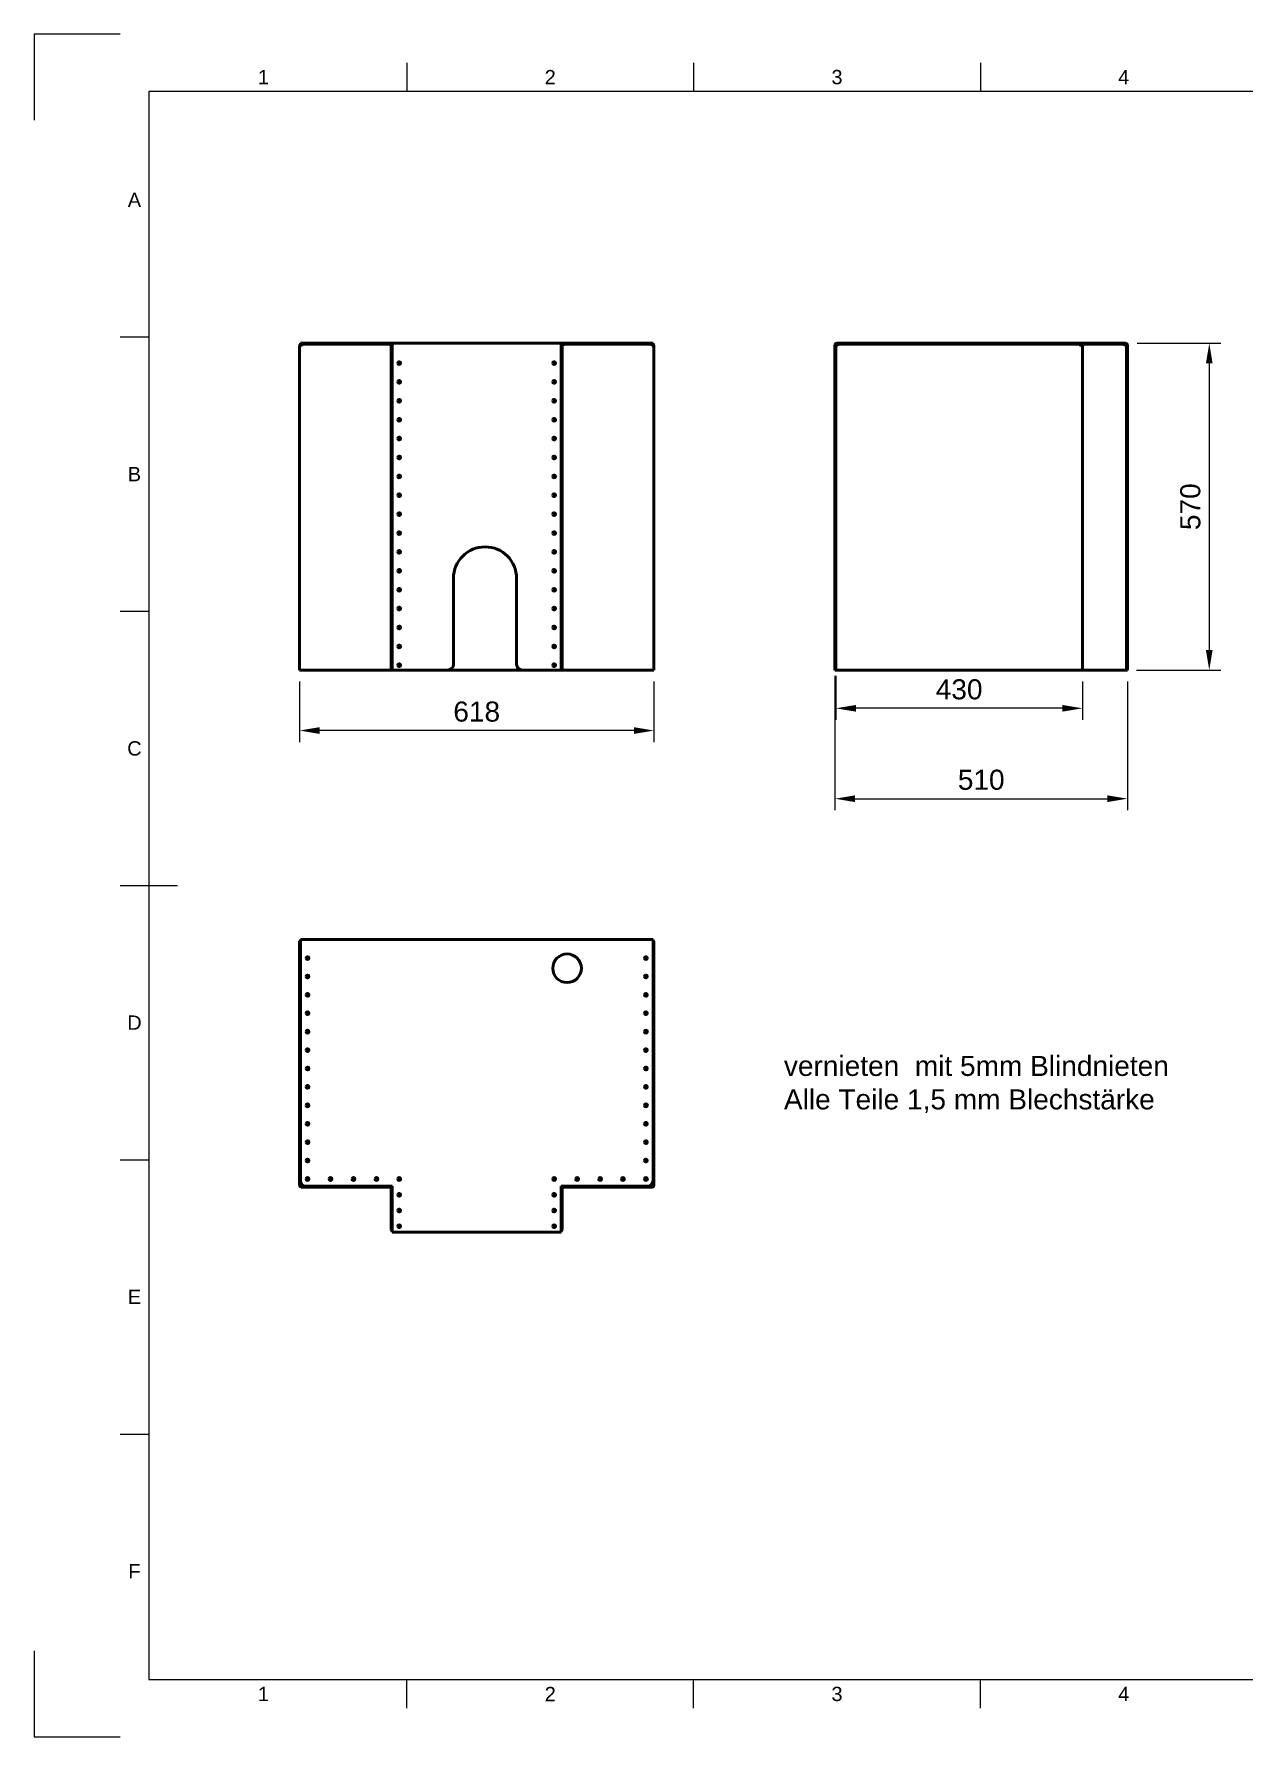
# Model space of a CAD drawing. Header units: millimetres. Extents: x 0 to 420, y 0 to 297.
# Drawn here: x 0 to 211, y 0 to 297 of the extents above; entities that cross this region are included whole.
import ezdxf
from ezdxf.enums import TextEntityAlignment as Align

# ---------------------------------------------------------------- set-up
doc = ezdxf.new("R2010")
doc.units = ezdxf.units.MM
doc.header["$LTSCALE"] = 0.75
for name, color, linetype, lineweight in [('Border', 7, 'Continuous', 25), ('FD_Dimensions', 7, 'Continuous', 25), ('Notes', 7, 'Continuous', 25), ('Visible', 7, 'Continuous', 50)]:
    doc.layers.add(name, color=color, linetype=linetype, lineweight=lineweight)
doc.styles.add('FusionTitle', font='')
doc.styles.get("Standard").update_dxf_attribs({"font": 'arial.ttf'})
doc.styles.get('FusionTitle').set_extended_font_data('Arial Unicode MS')
doc.dimstyles.new('Dim-ISO-25', dxfattribs={"dimtxt": 3.5, "dimasz": 3.5, "dimexe": 2, "dimexo": 2, "dimgap": 1.5, "dimtad": 1, "dimzin": 12, "dimdsep": 46, "dimtxsty": 'Standard', "dimcen": 0, "dimazin": 3, "dimtp": 0.1, "dimtm": 0.1, "dimtfac": 0.714, "dimtmove": 0, "dimatfit": 3, "dimfxl": 1, "dimtzin": 12, "dimarcsym": 0})

# ---------------------------------------------------------------- blocks, each defined once
blk = doc.blocks.new('ISO_A3_SHEET')
at = {"layer": 'Border'}
for p, q in [((15, 297), (0, 297)), ((0, 297), (0, 282)), ((65, 292), (65, 287)), ((115, 292), (115, 287)), ((165, 292), (165, 287)), ((410, 287), (20, 287)), ((20, 287), (20, 10)), ((15, 244.16666), (20, 244.16666)), ((15, 196.33333), (20, 196.33333)), ((15, 148.5), (25, 148.5)), ((15, 100.66667), (20, 100.66667)), ((15, 52.83334), (20, 52.83334)), ((0, 15), (0, 0)), ((20, 10), (410, 10)), ((65, 5), (65, 10)), ((115, 5), (115, 10)), ((165, 5), (165, 10)), ((0, 0), (15, 0))]:
    blk.add_line(p, q, dxfattribs=at)
at = {"layer": 'Border', "style": 'FusionTitle'}
for s, p in [('1', (40, 289.5)), ('2', (90, 289.5)), ('3', (140, 289.5)), ('4', (190, 289.5)), ('A', (17.5, 268.08333)), ('B', (17.5, 220.25)), ('C', (17.5, 172.41667)), ('D', (17.5, 124.58334)), ('E', (17.5, 76.75001)), ('F', (17.5, 28.91668)), ('1', (40, 7.5)), ('2', (90, 7.5)), ('3', (140, 7.5)), ('4', (190, 7.5))]:
    blk.add_text(s, height=2.5, dxfattribs=at).set_placement(p, align=Align.MIDDLE)
blk = doc.blocks.new('*D16')
at = {"layer": 'Defpoints', "color": 0, "transparency": 16777216}
for p in [(139.647137, 187.065647), (190.647137, 186.065647), (190.647137, 163.637089)]:
    blk.add_point(p, dxfattribs=at)
at = {"layer": 'FD_Dimensions', "lineweight": -2, "transparency": 16777216}
for p, q in [((139.647137, 185.065647), (139.647137, 161.637089)), ((190.647137, 184.065647), (190.647137, 161.637089)), ((143.147137, 163.637089), (187.147137, 163.637089))]:
    blk.add_line(p, q, dxfattribs=at)
at = {"layer": 'FD_Dimensions', "transparency": 16777216}
for points in [[(143.147137, 164.220422), (143.147137, 163.053755), (139.647137, 163.637089)], [(187.147137, 164.220422), (187.147137, 163.053755), (190.647137, 163.637089)]]:
    blk.add_solid(points, dxfattribs=at)
at = {"layer": 'FD_Dimensions', "color": 0, "transparency": 16777216, "insert": (165.147137, 166.924094), "char_height": 3.5, "attachment_point": 5}
blk.add_mtext('510', dxfattribs=at)
blk = doc.blocks.new('*D17')
at = {"layer": 'Defpoints', "color": 0, "transparency": 16777216}
for p in [(190.347137, 243.065647), (190.197137, 186.065647), (204.910257, 186.065647)]:
    blk.add_point(p, dxfattribs=at)
at = {"layer": 'FD_Dimensions', "lineweight": -2, "transparency": 16777216}
for p, q in [((192.347137, 243.065647), (206.910257, 243.065647)), ((204.910257, 239.565647), (204.910257, 189.565647)), ((192.197137, 186.065647), (206.910257, 186.065647))]:
    blk.add_line(p, q, dxfattribs=at)
at = {"layer": 'FD_Dimensions', "transparency": 16777216}
for points in [[(204.326924, 239.565647), (205.493591, 239.565647), (204.910257, 243.065647)], [(204.326924, 189.565647), (205.493591, 189.565647), (204.910257, 186.065647)]]:
    blk.add_solid(points, dxfattribs=at)
at = {"layer": 'FD_Dimensions', "color": 0, "transparency": 16777216, "insert": (201.623252, 214.565647), "char_height": 3.5, "attachment_point": 5, "rotation": 90}
blk.add_mtext('570', dxfattribs=at)
blk = doc.blocks.new('*D18')
at = {"layer": 'Defpoints', "color": 0, "transparency": 16777216}
for p in [(139.797137, 187.065647), (182.797137, 186.065647), (139.797137, 179.403174)]:
    blk.add_point(p, dxfattribs=at)
at = {"layer": 'FD_Dimensions', "lineweight": -2, "transparency": 16777216}
for p, q in [((139.797137, 185.065647), (139.797137, 177.403174)), ((182.797137, 184.065647), (182.797137, 177.403174)), ((179.297137, 179.403174), (143.297137, 179.403174))]:
    blk.add_line(p, q, dxfattribs=at)
at = {"layer": 'FD_Dimensions', "transparency": 16777216}
for points in [[(143.297137, 179.986507), (143.297137, 178.819841), (139.797137, 179.403174)], [(179.297137, 179.986507), (179.297137, 178.819841), (182.797137, 179.403174)]]:
    blk.add_solid(points, dxfattribs=at)
at = {"layer": 'FD_Dimensions', "color": 0, "transparency": 16777216, "insert": (161.297137, 182.691373), "char_height": 3.5, "attachment_point": 5}
blk.add_mtext('430', dxfattribs=at)
blk = doc.blocks.new('*D19')
at = {"layer": 'Defpoints', "color": 0, "transparency": 16777216}
for p in [(46.28327, 186.065647), (108.08327, 186.065647), (46.28327, 175.525029)]:
    blk.add_point(p, dxfattribs=at)
at = {"layer": 'FD_Dimensions', "lineweight": -2, "transparency": 16777216}
for p, q in [((46.28327, 184.065647), (46.28327, 173.525029)), ((108.08327, 184.065647), (108.08327, 173.525029)), ((104.58327, 175.525029), (49.78327, 175.525029))]:
    blk.add_line(p, q, dxfattribs=at)
at = {"layer": 'FD_Dimensions', "transparency": 16777216}
for points in [[(49.78327, 176.108362), (49.78327, 174.941696), (46.28327, 175.525029)], [(104.58327, 176.108362), (104.58327, 174.941696), (108.08327, 175.525029)]]:
    blk.add_solid(points, dxfattribs=at)
at = {"layer": 'FD_Dimensions', "color": 0, "transparency": 16777216, "insert": (77.18327, 178.812034), "char_height": 3.5, "attachment_point": 5}
blk.add_mtext('618', dxfattribs=at)

msp = doc.modelspace()

# ---------------------------------------------------------------- linework, layer by layer
at = {"layer": 'Visible'}
for p, q in [((46.2833, 242.6156), (46.5833, 242.6156)), ((46.2833, 242.6156), (46.2833, 186.0656)), ((46.4333, 243.0656), (47.4333, 243.0656)), ((46.4333, 243.0656), (46.4333, 242.9156)), ((46.4333, 242.9156), (46.4333, 242.8755)), ((46.5833, 242.9156), (46.4333, 242.9156)), ((46.5833, 242.9156), (46.5833, 242.7656)), ((46.5833, 242.9156), (46.6751, 242.9156)), ((46.6186, 242.7656), (46.5833, 242.7656)), ((46.5932, 242.6596), (46.5833, 242.6596)), ((46.5833, 242.6596), (46.5833, 242.6156)), ((46.6893, 242.9156), (46.6751, 242.9156)), ((46.6893, 242.9156), (46.9065, 242.9156)), ((47.4333, 242.9156), (46.9065, 242.9156)), ((47.4333, 243.0656), (62.4333, 243.0656)), ((62.4333, 242.9156), (47.4333, 242.9156)), ((62.1333, 242.9156), (62.1333, 242.6156)), ((62.2833, 242.6156), (62.1333, 242.6156)), ((62.4333, 242.6156), (62.2833, 242.6156)), ((62.2833, 186.0656), (62.2833, 242.6156)), ((62.4333, 242.7656), (62.4333, 243.0656)), ((62.4333, 243.0656), (91.9333, 243.0656)), ((62.4333, 242.7656), (62.4333, 186.0656)), ((91.9333, 242.7656), (91.9333, 243.0656)), ((91.9333, 243.0656), (106.9333, 243.0656)), ((91.9333, 242.9156), (106.9333, 242.9156)), ((91.9333, 242.7656), (91.9333, 186.0656)), ((91.9333, 242.6156), (92.0833, 242.6156)), ((92.0833, 242.6156), (92.0833, 186.0656)), ((92.2333, 242.6156), (92.0833, 242.6156)), ((92.2333, 242.9156), (92.2333, 242.6156)), ((106.9333, 243.0656), (107.9333, 243.0656)), ((107.4601, 242.9156), (106.9333, 242.9156)), ((107.4601, 242.9156), (107.6772, 242.9156)), ((107.6914, 242.9156), (107.6772, 242.9156)), ((107.7833, 242.9156), (107.6914, 242.9156)), ((107.7833, 242.7656), (107.7479, 242.7656)), ((107.7833, 242.6596), (107.7733, 242.6596)), ((107.9333, 242.9156), (107.7833, 242.9156)), ((107.7833, 242.9156), (107.7833, 242.7656)), ((107.7833, 242.6156), (107.7833, 242.6596)), ((107.7833, 242.6156), (108.0833, 242.6156)), ((107.9333, 242.9156), (107.9333, 243.0656)), ((107.9333, 242.8755), (107.9333, 242.9156)), ((108.0833, 186.0656), (108.0833, 242.6156)), ((73.1333, 187.0656), (73.1333, 202.0656)), ((84.1333, 202.0656), (84.1333, 187.0656)), ((63.7333, 199.8472), (63.7333, 200.3371)), ((63.7333, 196.5531), (63.7333, 197.0429)), ((63.7333, 193.2589), (63.7333, 193.7488)), ((63.7333, 189.9648), (63.7333, 190.4547)), ((63.7333, 187.0656), (63.7333, 187.1606)), ((46.5833, 186.0656), (46.2833, 186.0656)), ((62.1333, 186.0656), (46.5833, 186.0656)), ((62.1333, 186.0656), (62.2833, 186.0656)), ((62.4333, 186.0656), (62.2833, 186.0656)), ((62.4333, 186.0656), (72.1333, 186.0656)), ((72.1333, 186.0656), (85.1333, 186.0656)), ((85.1333, 186.0656), (91.9333, 186.0656)), ((91.9333, 186.0656), (92.0833, 186.0656)), ((92.0833, 186.0656), (92.2333, 186.0656)), ((107.7833, 186.0656), (92.2333, 186.0656)), ((108.0833, 186.0656), (107.7833, 186.0656))]:
    msp.add_line(p, q, dxfattribs=at)
at = {"layer": 'Visible', "extrusion": (1, -2e-16, 2.967e-13)}
for p, q in [((139.6471, 242.7656), (139.6471, 187.0656)), ((139.7971, 242.7656), (139.7971, 187.0656)), ((139.7971, 242.6596), (139.9471, 242.6596)), ((139.7971, 242.6156), (140.0971, 242.6156)), ((139.9471, 243.0656), (181.6471, 243.0656)), ((181.6471, 242.9156), (139.9471, 242.9156)), ((139.9471, 242.6596), (139.9471, 242.6156)), ((140.0532, 242.9156), (140.0532, 242.7656)), ((140.0971, 242.7656), (140.0532, 242.7656)), ((140.0971, 242.9156), (140.0971, 242.6156)), ((181.6471, 243.0656), (182.6471, 243.0656)), ((182.1739, 242.9156), (181.6471, 242.9156)), ((182.1739, 242.9156), (182.3911, 242.9156)), ((182.4053, 242.9156), (182.3911, 242.9156)), ((182.4971, 242.9156), (182.4053, 242.9156)), ((182.4971, 242.7656), (182.4618, 242.7656)), ((182.4971, 242.9156), (182.4971, 242.7656)), ((182.6471, 242.9156), (182.4971, 242.9156)), ((182.4971, 242.6156), (182.7971, 242.6156)), ((182.6471, 243.0656), (190.3471, 243.0656)), ((182.6471, 242.9156), (182.6471, 243.0656)), ((190.3471, 242.9156), (182.6471, 242.9156)), ((182.9471, 242.6156), (182.7971, 242.6156)), ((182.7971, 186.0656), (182.7971, 242.6156)), ((182.9471, 242.9156), (182.9471, 242.6156)), ((190.1971, 242.9156), (190.1971, 242.6156)), ((190.2411, 242.7656), (190.1971, 242.7656)), ((190.4971, 242.6156), (190.1971, 242.6156)), ((190.2411, 242.9156), (190.2411, 242.7656)), ((190.3471, 242.6156), (190.3471, 242.6596)), ((190.4971, 242.6596), (190.3471, 242.6596)), ((190.4971, 186.0656), (190.4971, 242.7656)), ((190.6471, 242.7656), (190.6471, 186.0656)), ((139.6471, 186.0656), (139.6471, 187.0656)), ((139.6471, 186.0656), (139.7971, 186.0656)), ((139.7971, 187.0656), (139.7971, 186.5389)), ((139.7971, 186.0656), (139.7971, 186.5389)), ((139.7971, 186.0656), (140.0971, 186.0656)), ((182.4971, 186.0656), (140.0971, 186.0656)), ((182.7971, 186.0656), (182.4971, 186.0656)), ((182.7971, 186.0656), (182.9471, 186.0656)), ((190.1971, 186.0656), (182.9471, 186.0656)), ((190.4971, 186.0656), (190.1971, 186.0656)), ((190.6471, 186.0656), (190.4971, 186.0656))]:
    msp.add_line(p, q, dxfattribs=at)
at = {"layer": 'Visible', "extrusion": (-1e-16, -1, 2.967e-13)}
for p, q in [((46.2833, 96.2125), (46.2833, 138.6125)), ((46.4333, 138.6125), (46.2833, 138.6125)), ((46.4333, 139.0625), (107.9333, 139.0625)), ((46.4333, 139.0625), (46.4333, 138.7625)), ((46.4333, 138.7625), (46.4333, 97.0625)), ((107.9333, 139.0625), (107.9333, 138.7625)), ((107.9333, 97.0625), (107.9333, 138.7625)), ((107.9333, 138.6125), (108.0833, 138.6125)), ((108.0833, 138.6125), (108.0833, 96.2125)), ((46.4333, 96.2125), (46.2833, 96.2125)), ((46.5833, 96.3185), (46.6751, 96.4104)), ((62.1333, 95.9125), (46.5833, 95.9125)), ((46.6893, 96.2125), (46.7812, 96.3043)), ((47.4333, 96.0625), (62.4333, 96.0625)), ((62.1333, 96.0625), (62.1333, 95.9125)), ((62.2833, 88.5125), (62.2833, 95.7625)), ((62.4333, 95.7625), (62.2833, 95.7625)), ((62.4333, 96.0625), (62.4333, 88.3625)), ((91.9333, 96.0625), (106.9333, 96.0625)), ((91.9333, 88.3625), (91.9333, 96.0625)), ((91.9333, 95.7625), (92.0833, 95.7625)), ((92.0833, 95.7625), (92.0833, 88.5125)), ((92.2333, 96.0625), (92.2333, 95.9125)), ((107.7833, 95.9125), (92.2333, 95.9125)), ((107.6772, 96.2125), (107.5854, 96.3043)), ((107.7833, 96.3185), (107.6914, 96.4104)), ((108.0833, 96.2125), (107.9333, 96.2125)), ((62.4333, 88.5125), (62.2833, 88.5125)), ((62.4333, 88.0625), (62.4333, 88.3625)), ((91.9333, 88.0625), (62.4333, 88.0625)), ((91.9333, 88.5125), (92.0833, 88.5125)), ((91.9333, 88.0625), (91.9333, 88.3625))]:
    msp.add_line(p, q, dxfattribs=at)
at = {"layer": 'Visible', "extrusion": (0, 0, -1)}
for centre, radius in [((-63.6833, 239.6215), 0.25), ((-90.6833, 239.6215), 0.25), ((-63.6833, 236.3274), 0.25), ((-90.6833, 236.3274), 0.25), ((-63.6833, 233.0333), 0.25), ((-90.6833, 233.0333), 0.25), ((-63.6833, 229.7392), 0.25), ((-90.6833, 229.7392), 0.25), ((-63.6833, 226.4451), 0.25), ((-90.6833, 226.4451), 0.25), ((-63.6833, 223.1509), 0.25), ((-90.6833, 223.1509), 0.25), ((-63.6833, 219.8568), 0.25), ((-90.6833, 219.8568), 0.25), ((-63.6833, 216.5627), 0.25), ((-90.6833, 216.5627), 0.25), ((-63.6833, 213.2686), 0.25), ((-90.6833, 213.2686), 0.25), ((-63.6833, 209.9745), 0.25), ((-90.6833, 209.9745), 0.25), ((-63.6833, 206.6804), 0.25), ((-90.6833, 206.6804), 0.25), ((-63.6833, 203.3862), 0.25), ((-90.6833, 203.3862), 0.25), ((-63.6833, 200.0921), 0.25), ((-90.6833, 200.0921), 0.25), ((-63.6833, 196.798), 0.25), ((-90.6833, 196.798), 0.25), ((-63.6833, 193.5039), 0.25), ((-90.6833, 193.5039), 0.25), ((-63.6833, 190.2098), 0.25), ((-90.6833, 190.2098), 0.25), ((-63.6833, 186.9156), 0.25), ((-90.6833, 186.9156), 0.25), ((-47.6833, 135.8509), 0.25), ((-92.9333, 134.0625), 2.5), ((-106.6833, 135.8509), 0.25), ((-47.6833, 132.6394), 0.25), ((-106.6833, 132.6394), 0.25), ((-47.6833, 129.4279), 0.25), ((-106.6833, 129.4279), 0.25), ((-47.6833, 126.2163), 0.25), ((-106.6833, 126.2163), 0.25), ((-47.6833, 123.0048), 0.25), ((-106.6833, 123.0048), 0.25), ((-47.6833, 119.7933), 0.25), ((-106.6833, 119.7933), 0.25), ((-47.6833, 116.5817), 0.25), ((-106.6833, 116.5817), 0.25), ((-47.6833, 113.3702), 0.25), ((-106.6833, 113.3702), 0.25), ((-47.6833, 110.1586), 0.25), ((-106.6833, 110.1586), 0.25), ((-47.6833, 106.9471), 0.25), ((-106.6833, 106.9471), 0.25), ((-47.6833, 103.7356), 0.25), ((-106.6833, 103.7356), 0.25), ((-47.6833, 100.524), 0.25), ((-106.6833, 100.524), 0.25), ((-47.6833, 97.3125), 0.25), ((-51.6833, 97.3125), 0.25), ((-55.6833, 97.3125), 0.25), ((-59.6833, 97.3125), 0.25), ((-63.6833, 97.3125), 0.25), ((-90.6833, 97.3125), 0.25), ((-94.6833, 97.3125), 0.25), ((-98.6833, 97.3125), 0.25), ((-102.6833, 97.3125), 0.25), ((-106.6833, 97.3125), 0.25), ((-63.6833, 94.5625), 0.25), ((-90.6833, 94.5625), 0.25), ((-63.6833, 91.8125), 0.25), ((-63.6833, 89.0625), 0.25), ((-90.6833, 91.8125), 0.25), ((-90.6833, 89.0625), 0.25)]:
    msp.add_circle(centre, radius, dxfattribs=at)
for centre, radius, start, end in [((-62.5833, 242.6156), 0.3, 0, 60), ((-78.6333, 202.0656), 5.5, 0, 180), ((-92.9333, 191.0656), 2.5, 333.749035, 344.598121), ((-62.7333, 187.0656), 1, 180, 203.44514), ((-72.1333, 187.0656), 1, 180, 270), ((-85.1333, 187.0656), 1, 270, 0), ((-46.5833, 138.6125), 0.3, 0, 60), ((-46.5833, 96.2125), 0.3, 270, 0), ((-47.4333, 97.0625), 1, 270, 0), ((-62.1333, 95.7625), 0.3, 90, 180), ((-92.2333, 95.7625), 0.3, 0, 90), ((-106.9333, 97.0625), 1, 180, 270), ((-107.7833, 96.2125), 0.3, 180, 270), ((-91.7833, 88.5125), 0.3, 180, 240)]:
    msp.add_arc(centre, radius, start, end, dxfattribs=at)
at = {"layer": 'Visible'}
for centre, radius, start, end in [((91.7833, 242.6156), 0.3, 0, 60), ((139.9471, 242.7656), 0.3, 90, 180), ((139.9471, 242.7656), 0.15, 90, 180), ((190.3471, 242.7656), 0.15, 0, 90), ((107.7833, 138.6125), 0.3, 0, 60), ((46.5833, 96.2125), 0.15, 180, 270), ((62.1333, 95.7625), 0.15, 0, 90), ((92.2333, 95.7625), 0.15, 90, 180), ((107.7833, 96.2125), 0.15, 270, 0), ((62.5833, 88.5125), 0.3, 180, 240)]:
    msp.add_arc(centre, radius, start, end, dxfattribs=at)
at = {"layer": 'Visible', "extrusion": (0, -2e-16, -1)}
msp.add_arc((-190.3471, 242.7656), 0.3, 90, 180, dxfattribs=at)
at = {"layer": 'Visible'}
for points, knots in [([(46.2833, 242.6156), (46.2833, 242.7183), (46.3401, 242.8191), (46.4279, 242.8723), (46.4745, 242.9005), (46.5288, 242.9156), (46.5833, 242.9156)], [0, 0, 0, 0, 1.02632188, 1.02632188, 1.02632188, 1.57079633, 1.57079633, 1.57079633, 1.57079633]), ([(46.5833, 242.7656), (46.5222, 242.7656), (46.4633, 242.7244), (46.4424, 242.6671), (46.4364, 242.6507), (46.4333, 242.6332), (46.4333, 242.6156)], [0, 0, 0, 0, 1.22050928, 1.22050928, 1.22050928, 1.57079633, 1.57079633, 1.57079633, 1.57079633]), ([(46.5833, 242.6156), (46.6064, 242.7183), (46.6295, 242.8191), (46.6526, 242.8723), (46.6648, 242.9005), (46.6771, 242.9156), (46.6893, 242.9156)], [0, 0, 0, 0, 1.02632188, 1.02632188, 1.02632188, 1.57079633, 1.57079633, 1.57079633, 1.57079633]), ([(107.7833, 242.6156), (107.7602, 242.7183), (107.7371, 242.8191), (107.714, 242.8723), (107.7017, 242.9005), (107.6895, 242.9156), (107.6772, 242.9156)], [0, 0, 0, 0, 1.02632188, 1.02632188, 1.02632188, 1.57079633, 1.57079633, 1.57079633, 1.57079633]), ([(108.0833, 242.6156), (108.0833, 242.7183), (108.0265, 242.8191), (107.9387, 242.8723), (107.8921, 242.9005), (107.8377, 242.9156), (107.7833, 242.9156)], [0, 0, 0, 0, 1.02632188, 1.02632188, 1.02632188, 1.57079633, 1.57079633, 1.57079633, 1.57079633]), ([(107.9333, 242.6156), (107.9333, 242.6767), (107.8921, 242.7356), (107.8347, 242.7565), (107.8183, 242.7625), (107.8008, 242.7656), (107.7833, 242.7656)], [0, 0, 0, 0, 1.22050928, 1.22050928, 1.22050928, 1.57079633, 1.57079633, 1.57079633, 1.57079633]), ([(182.4971, 242.6156), (182.474, 242.7183), (182.4509, 242.8191), (182.4278, 242.8723), (182.4156, 242.9005), (182.4033, 242.9156), (182.3911, 242.9156)], [0, 0, 0, 0, 1.02632188, 1.02632188, 1.02632188, 1.57079633, 1.57079633, 1.57079633, 1.57079633]), ([(182.7971, 242.6156), (182.7971, 242.7183), (182.7403, 242.8191), (182.6525, 242.8723), (182.606, 242.9005), (182.5516, 242.9156), (182.4971, 242.9156)], [0, 0, 0, 0, 1.02632188, 1.02632188, 1.02632188, 1.57079633, 1.57079633, 1.57079633, 1.57079633]), ([(182.6471, 242.6156), (182.6471, 242.6767), (182.6059, 242.7356), (182.5486, 242.7565), (182.5322, 242.7625), (182.5147, 242.7656), (182.4971, 242.7656)], [0, 0, 0, 0, 1.22050928, 1.22050928, 1.22050928, 1.57079633, 1.57079633, 1.57079633, 1.57079633]), ([(46.2833, 96.2125), (46.2833, 96.2356), (46.3401, 96.2587), (46.4279, 96.2818), (46.4745, 96.294), (46.5288, 96.3063), (46.5833, 96.3185)], [0, 0, 0, 0, 1.02632188, 1.02632188, 1.02632188, 1.57079633, 1.57079633, 1.57079633, 1.57079633]), ([(46.5833, 96.3185), (46.5222, 96.2911), (46.4633, 96.2636), (46.4424, 96.2361), (46.4364, 96.2283), (46.4333, 96.2204), (46.4333, 96.2125)], [0, 0, 0, 0, 1.22050928, 1.22050928, 1.22050928, 1.57079633, 1.57079633, 1.57079633, 1.57079633]), ([(107.6772, 96.2125), (107.7047, 96.1515), (107.7321, 96.0925), (107.7596, 96.0716), (107.7675, 96.0656), (107.7754, 96.0625), (107.7833, 96.0625)], [0, 0, 0, 0, 1.22050928, 1.22050928, 1.22050928, 1.57079633, 1.57079633, 1.57079633, 1.57079633]), ([(107.7833, 95.9125), (107.7602, 95.9125), (107.7371, 95.9693), (107.714, 96.0571), (107.7017, 96.1037), (107.6895, 96.158), (107.6772, 96.2125)], [0, 0, 0, 0, 1.02632188, 1.02632188, 1.02632188, 1.57079633, 1.57079633, 1.57079633, 1.57079633]), ([(107.9333, 96.2125), (107.9333, 96.24), (107.8921, 96.2674), (107.8347, 96.2949), (107.8183, 96.3028), (107.8008, 96.3107), (107.7833, 96.3185)], [0, 0, 0, 0, 1.22050928, 1.22050928, 1.22050928, 1.57079633, 1.57079633, 1.57079633, 1.57079633]), ([(108.0833, 96.2125), (108.0833, 96.2356), (108.0265, 96.2587), (107.9387, 96.2818), (107.8921, 96.294), (107.8377, 96.3063), (107.7833, 96.3185)], [0, 0, 0, 0, 1.02632188, 1.02632188, 1.02632188, 1.57079633, 1.57079633, 1.57079633, 1.57079633])]:
    msp.add_open_spline(points, degree=3, knots=knots, dxfattribs=at)
at = {"layer": 'Visible', "extrusion": (-5.1783e-12, 2.2098e-12, -1)}
msp.add_open_spline([(46.5833, 95.9125), (46.6064, 95.9125), (46.6295, 95.9693), (46.6526, 96.0571), (46.6648, 96.1037), (46.6771, 96.158), (46.6893, 96.2125)], degree=3, knots=[0, 0, 0, 0, 1.02632188, 1.02632188, 1.02632188, 1.57079633, 1.57079633, 1.57079633, 1.57079633], dxfattribs=at)
at = {"layer": 'Visible', "extrusion": (0, 1.5158e-12, -1)}
msp.add_open_spline([(46.5833, 96.0625), (46.6107, 96.0625), (46.6382, 96.1037), (46.6657, 96.161), (46.6736, 96.1775), (46.6815, 96.195), (46.6893, 96.2125)], degree=3, knots=[0, 0, 0, 0, 1.22050928, 1.22050928, 1.22050928, 1.57079633, 1.57079633, 1.57079633, 1.57079633], dxfattribs=at)
at = {"layer": 'Visible'}
for points in [[(46.5833, 95.9125), (46.5833, 95.9625), (46.5833, 96.0125), (46.5833, 96.0625)], [(107.7833, 96.0625), (107.7833, 96.0125), (107.7833, 95.9625), (107.7833, 95.9125)]]:
    msp.add_open_spline(points, degree=3, dxfattribs=at)

# ---------------------------------------------------------------- block references
at = {"layer": 'Border'}
msp.add_blockref('ISO_A3_SHEET', (0, 0), dxfattribs=at)

# ---------------------------------------------------------------- texts
at = {"layer": 'Notes', "insert": (130.7454, 118.7868), "char_height": 3.5, "attachment_point": 1}
msp.add_mtext_dynamic_manual_height_columns('vernieten  mit 5mm Blindnieten\\PAlle Teile 1,5 mm Blechstärke', width=82.302825, gutter_width=17.5, heights=[0], dxfattribs=at)

# ---------------------------------------------------------------- dimensions: what is measured, and where the dimension line sits
at = {"layer": 'FD_Dimensions'}
for base, p1, p2, angle, picture, middle in [((204.9103, 186.0656), (190.3471, 243.0656), (190.1971, 186.0656), 90, '*D17', (201.6233, 214.5656)), ((46.2833, 175.525), (108.0833, 186.0656), (46.2833, 186.0656), 180, '*D19', (77.1833, 178.812)), ((139.7971, 179.4032), (182.7971, 186.0656), (139.7971, 187.0656), 180, '*D18', (161.2971, 182.6914))]:
    dim = msp.add_linear_dim(base=base, p1=p1, p2=p2, angle=angle, dimstyle='Dim-ISO-25', override={"dimlfac": 10, "dimclrd": 256, "dimclre": 256}, dxfattribs=at)
    dim.commit()
    dim.dimension.update_dxf_attribs({"geometry": picture, "text_midpoint": middle})
dim = msp.add_linear_dim(base=(190.6471, 163.6371), p1=(139.6471, 187.0656), p2=(190.6471, 186.0656), dimstyle='Dim-ISO-25', override={"dimlfac": 10, "dimclrd": 256, "dimclre": 256}, dxfattribs=at)
dim.commit()
dim.dimension.update_dxf_attribs({"geometry": '*D16', "text_midpoint": (165.1471, 166.9241)})

doc.saveas('drawing.dxf')
